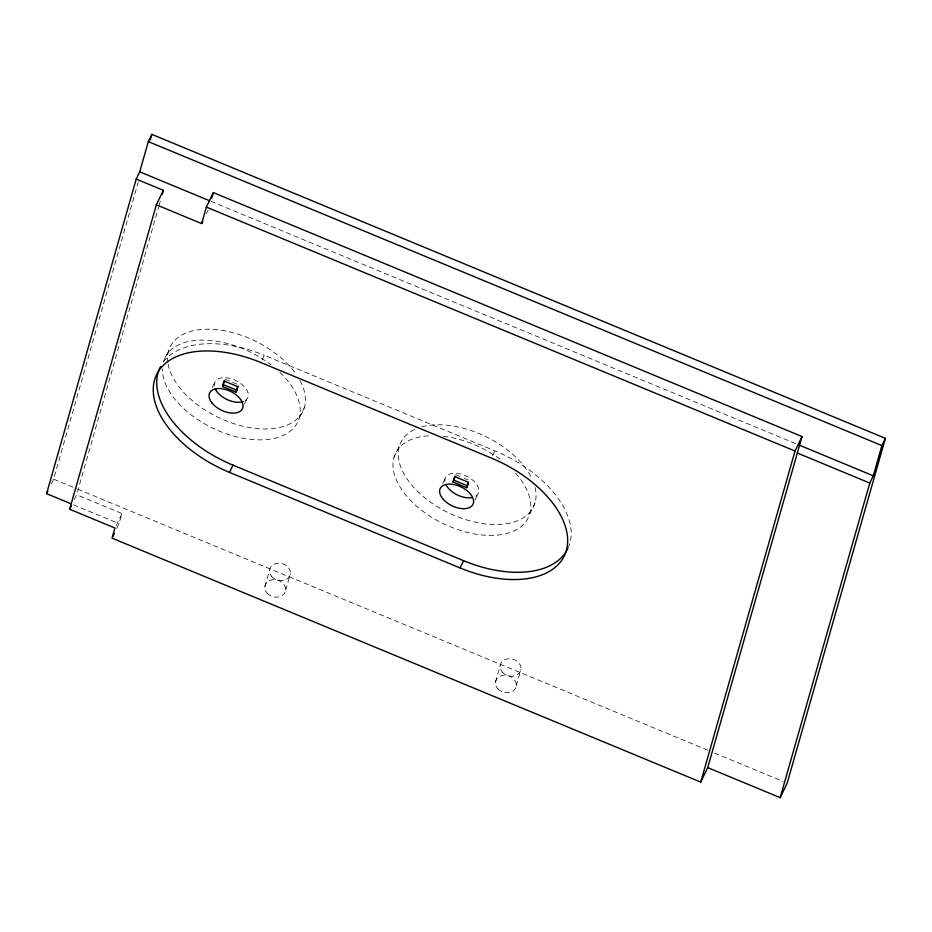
<?xml version="1.0" encoding="UTF-8"?>
<svg xmlns="http://www.w3.org/2000/svg" width="932" height="932" viewBox="0 0 932 932"><rect width="100%" height="100%" fill="white"/><g stroke="black" fill="none" stroke-linecap="round" stroke-linejoin="round"><path stroke-width="0.7" stroke-dasharray="4.66 3.5" d="M51.272 483.988L53.613 479.165L138.309 181.822M74.327 499.587L76.657 494.764L158.615 207.079M159.011 205.681L160.991 198.702M116.71 528.502L119.051 523.679L121.941 513.532L76.657 494.764M264.898 586.531L269.593 570.058M285.658 590.294L290.353 573.821M495.509 682.096L500.204 665.623M516.258 685.859L520.953 669.386M206.333 213.917L208.081 210.294M168.599 350.956L163.345 361.814A73.768 42.418 25.8 0 1 271.002 364.82M116.104 525.601L121.941 513.532M212.181 387.852L214.511 383.029M261.962 360.113L264.304 355.278L494.915 450.843A98.361 56.549 25.8 0 1 568.485 547.119M244.522 404.15L248.029 396.904M299.195 418.118L304.449 407.249M393.956 457.379L399.211 446.521M442.793 483.417L445.123 478.594M492.574 455.678L494.915 450.843M475.134 499.715L478.629 492.469M529.807 513.683L535.061 502.814M210.923 201.324L796.709 444.075M224.95 379.173L237.299 384.299M455.562 474.738L462.971 477.813M464.206 478.326L467.911 479.863M53.613 479.165L76.447 488.624M77.799 489.183L707.912 750.307M714.634 753.091L783.148 781.482M73.43 504.771L119.051 523.679M163.496 361.849A98.361 56.549 25.8 0 1 264.304 355.278M300.022 380.512A73.768 42.418 25.8 0 1 254.133 428.277A73.768 42.418 25.8 0 1 168.063 363.806M167.876 362.571A73.768 42.418 25.8 0 1 215.828 329.578A73.768 42.418 25.8 0 1 296.364 374.559M279.833 372.346A73.768 42.418 25.8 0 1 257.535 439.834A73.768 42.418 25.8 0 1 162.343 368.909M535.085 487.459A73.768 42.418 25.8 0 1 447.5 512.274A73.768 42.418 25.8 0 1 416.546 428.627M421.742 426.856A73.768 42.418 25.8 0 1 531.822 478.442M515.501 473.13A73.768 42.418 25.8 0 1 501.369 534.607A73.768 42.418 25.8 0 1 402.787 491.129A73.768 42.418 25.8 0 1 430.572 435.675M443.352 436.246A73.768 42.418 25.8 0 1 501.614 460.385M214.337 385.895A18.197 10.462 25.8 0 1 236.332 380.792A18.197 10.462 25.8 0 1 244.335 401.063M444.948 481.46A18.197 10.462 25.8 0 1 469.017 477.51A18.197 10.462 25.8 0 1 471.685 497.63M267.146 593.148A10.578 8.609 15.9 0 0 285.006 592.449A10.578 8.609 15.9 0 0 273.67 579.657A10.578 8.609 15.9 0 0 267.146 593.148M271.841 576.663A10.578 8.609 15.9 0 0 289.701 575.964A10.578 8.609 15.9 0 0 278.365 563.173A10.578 8.609 15.9 0 0 271.841 576.663M497.758 688.713A10.578 8.609 15.9 0 0 515.617 688.014A10.578 8.609 15.9 0 0 504.282 675.222A10.578 8.609 15.9 0 0 497.758 688.713M502.453 672.228A10.578 8.609 15.9 0 0 520.312 671.529A10.578 8.609 15.9 0 0 508.977 658.738A10.578 8.609 15.9 0 0 502.453 672.228"/><path stroke-width="1.4" d="M70.75 503.664L46.6 493.657L136.212 179.06L139.718 171.814L148.328 141.606L151.834 134.359L885.4 438.343L787.179 783.16L780.166 797.641L707.714 767.619L802.033 436.549L213.358 192.598L206.345 207.09L201.661 223.575L156.378 204.807L163.38 190.314L136.212 179.06M150.238 139.94L151.834 134.359M707.714 767.619L700.713 782.111L112.038 538.16L114.927 528.013L69.655 509.256L156.378 204.807M162.191 194.508L163.38 190.314M211.797 198.097L213.358 192.598M222.503 386.489L224.076 380.99L237.66 386.617L236.087 392.116L222.503 386.489L224.554 380.547M236.087 392.116L238.138 386.186M453.115 482.042L454.676 476.555L468.26 482.182L466.699 487.681L453.115 482.042L455.166 476.112M466.699 487.681L468.365 483.114M700.713 782.111L795.019 451.041L802.033 436.549M780.166 797.641L869.789 483.056L873.284 475.809L881.893 445.589L885.4 438.343M46.6 493.657L47.765 491.234M201.661 223.575L202.827 221.164M69.655 509.256L71.403 505.633M112.621 536.96L114.38 533.337M229.505 472.396A98.361 56.549 25.8 0 1 154.584 379.93A98.361 56.549 25.8 0 1 260.797 362.525L491.409 458.09A98.361 56.549 25.8 0 1 566.318 550.556A98.361 56.549 25.8 0 1 460.105 567.961L229.505 472.396L233 465.15A98.361 56.549 25.8 0 1 160.584 366.439M460.105 567.961L463.612 560.715A98.361 56.549 25.8 0 0 567.938 548.354M148.328 141.606L881.893 445.589M139.718 171.814L209.584 200.764M799.4 445.181L873.284 475.809M206.345 207.09L795.019 451.041M797.338 453.022L869.789 483.056M223.377 384.671L236.973 390.298M453.989 480.236L467.573 485.863M233 465.15L463.612 560.715M243.334 401.482A18.197 10.462 25.8 0 1 215.315 389.04M471.685 497.63A18.197 10.462 25.8 0 1 445.927 484.605M212.123 403.113A18.197 10.462 25.8 0 0 241.446 410.173A18.197 10.462 25.8 0 0 224.472 389.215A18.197 10.462 25.8 0 0 212.123 403.113M442.723 498.678A18.197 10.462 25.8 0 0 472.058 505.738A18.197 10.462 25.8 0 0 455.084 484.78A18.197 10.462 25.8 0 0 442.723 498.678"/></g></svg>
